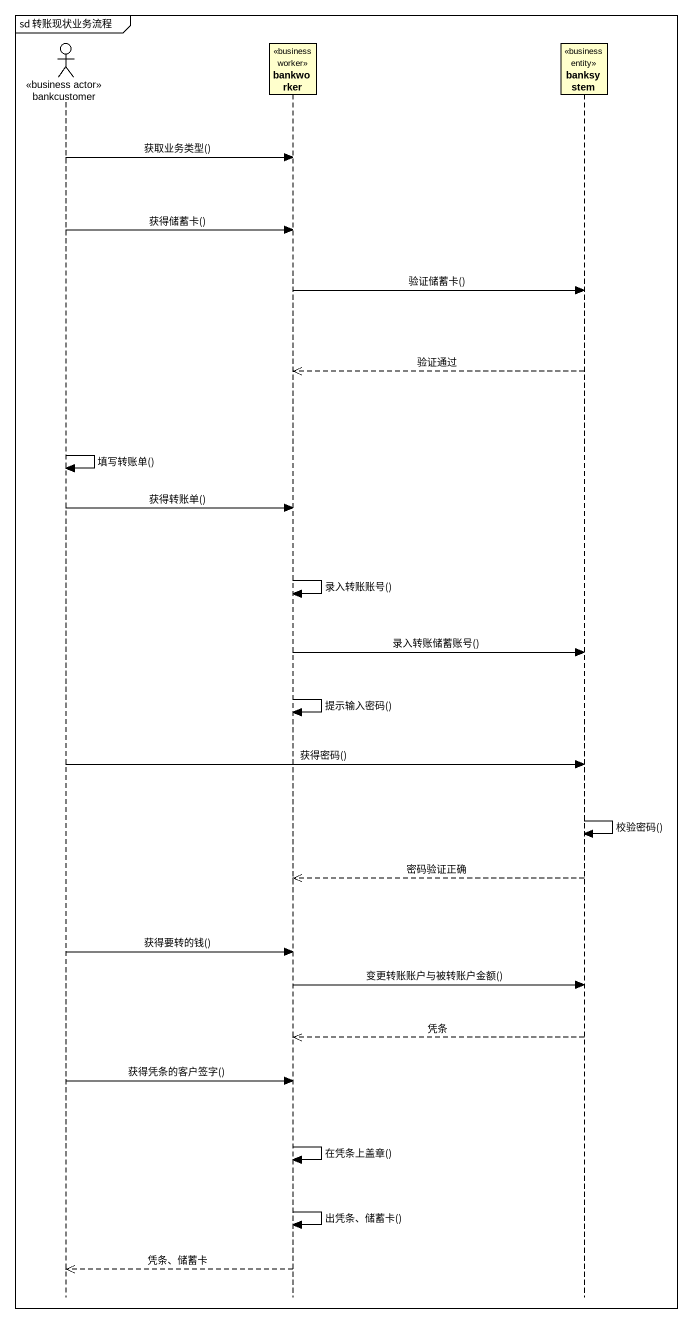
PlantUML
@startuml
mainframe sd 转账现状业务流程
hide footbox
actor bankcustomer <<business actor>>
participant bankworker <<business worker>>
participant banksystem <<business entity>>

bankcustomer -> bankworker : 获取业务类型()
bankcustomer -> bankworker : 获得储蓄卡()
bankworker -> banksystem : 验证储蓄卡()
banksystem -->> bankworker : 验证通过
bankcustomer -> bankcustomer : 填写转账单()
bankcustomer -> bankworker : 获得转账单()
bankworker -> bankworker : 录入转账账号()
bankworker -> banksystem : 录入转账储蓄账号()
bankworker -> bankworker : 提示输入密码()
bankcustomer -> banksystem : 获得密码()
banksystem -> banksystem : 校验密码()
banksystem -->> bankworker : 密码验证正确
bankcustomer -> bankworker : 获得要转的钱()
bankworker -> banksystem : 变更转账账户与被转账户金额()
banksystem -->> bankworker : 凭条
bankcustomer -> bankworker : 获得凭条的客户签字()
bankworker -> bankworker : 在凭条上盖章()
bankworker -> bankworker : 出凭条、储蓄卡()
bankworker -->> bankcustomer : 凭条、储蓄卡
@enduml
